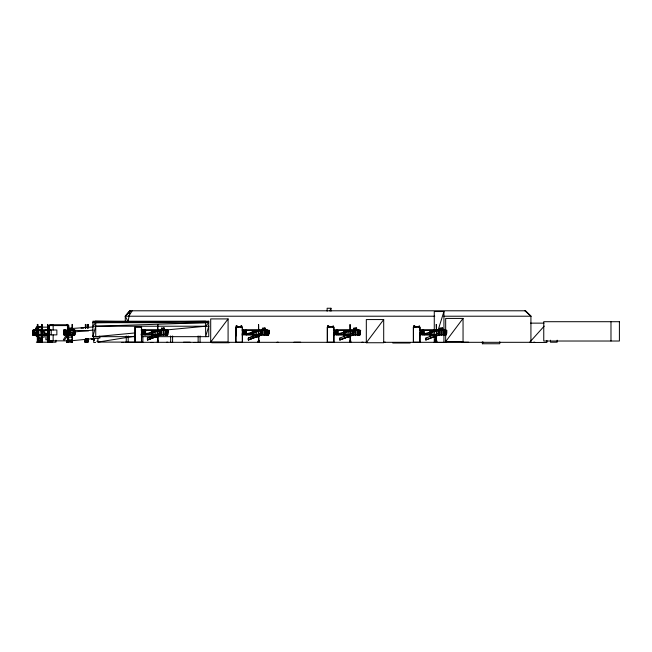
<?xml version="1.0" encoding="UTF-8"?>
<svg xmlns="http://www.w3.org/2000/svg" width="652" height="652" viewBox="0 0 652 652"><rect width="100%" height="100%" fill="white"/><g stroke="black" fill="none" stroke-linecap="round" stroke-linejoin="round"><path stroke-width="0.98" d="M436.498 341.436L436.506 324.443L436.115 341.436L436.115 335.796M47.71 342.21L47.71 341.053M48.574 341.827L52.429 341.827M51.581 342.21L51.573 341.053L52.437 341.053L48.566 341.436M52.429 341.436L52.437 342.21M69.894 332.227L69.911 330.523M157.711 330.099L157.727 329.325L158.11 330.099M258.559 330.099L258.567 329.325L258.95 330.099M350.034 330.099L350.042 329.325L350.426 330.099M87.05 340.67L87.034 341.436L87.327 341.053M45.95 334.778L45.852 339.798L47.229 339.798L47.335 334.778M39.968 341.444L39.984 340.67M64.083 334.769L64.295 329.798L64.157 334.769M64.687 334.875L64.817 329.798L64.605 334.875L64.295 329.961M70.082 341.436L70.098 340.67M73.407 334.81L69.846 334.965L69.984 330.336L69.422 330.14L69.846 334.965L74.719 334.778L74.858 330.336L74.295 330.14L69.984 330.336L69.536 333.889M69.846 334.965L69.984 330.523L74.858 330.336L74.719 334.965L74.108 334.582M72.478 334.655L70.033 334.778L70.171 330.523L69.609 330.336M74.108 333.734L74.108 330.336L74.532 334.778L74.67 330.523L74.108 330.336L70.171 330.523L69.723 333.767M47.27 334.778L47.523 329.806M49.039 334.875L49.022 342.218L47.783 342.218L48.109 329.806L48.37 334.875M47.506 329.904L47.865 334.875L48.044 329.806M48.623 329.806C47.914 345.152 48.615 319.529 48.884 334.778M74.646 333.033L74.784 330.14L69.299 330.14L69.536 334.965L69.536 330.14M73.986 330.523L69.862 334.778L70.171 330.523M74.532 334.778L74.858 330.523L69.674 330.523M64.287 329.798L64.336 334.875M64.556 329.798L64.328 334.769M74.157 333.074L74.409 330.523L74.409 334.778M143.53 334.769L142.951 329.798L142.405 334.769L142.943 329.961L143.538 334.769L144.035 329.798L144.581 334.875L145.127 329.798L145.665 334.769M243.245 334.769L243.84 329.904M243.832 329.904L244.337 334.875L244.883 329.798L245.38 334.769L245.967 329.798L246.505 334.769M334.72 334.769C335.69 319.724 335.389 345.006 336.408 329.904C337.165 345.112 337.117 319.627 337.989 334.769M420.793 334.769C421.714 319.627 421.526 345.152 422.431 329.798C423.319 345.144 423.156 319.627 424.061 334.769M446.661 330.336L444.338 334.582C448.706 337.63 445.992 323.066 446.074 334.965L444.338 334.778L446.661 330.336L444.338 330.14L444.338 334.965L445.308 330.14L444.338 330.14M74.409 333.889L74.858 330.336L69.674 330.336M128.028 321.583L125.282 316.212L130.09 310.792L125.282 316.212L125.282 321.583L128.028 321.583L130.123 310.792L525.602 310.792L530.924 316.212L530.924 342.316L384.061 342.316M167.686 334.778L168.265 330.336L165.958 330.14L165.95 334.965L166.912 330.14L165.95 330.14L168.273 330.523L165.95 334.582L167.694 334.965L165.958 334.778L168.265 330.336L167.686 334.965L165.95 334.778M269.105 330.523L266.79 334.582L268.534 334.965L269.105 330.336L268.534 334.965L266.798 334.778C269.83 323.457 271.085 337.687 265.829 334.778L265.829 330.336L269.105 330.523L266.79 330.14L266.79 334.965L267.752 330.14L266.79 330.14M64.589 334.769L64.613 330.246M64.678 334.769L64.564 329.904M38.281 330.336L32.771 330.531L33.04 334.778L37.14 334.778L37.629 332.112M359.236 330.14L358.274 334.965L358.274 330.14L359.244 330.14L359.236 334.965L352.569 334.965M168.265 330.523L165.95 330.336L164.98 334.778L166.912 334.778L165.95 330.523L166.912 330.523M265.829 334.778L266.79 330.336M358.266 334.778L360.597 330.523L358.266 330.336L357.304 334.778L360.01 334.965L360.597 330.336L358.266 330.14M443.376 334.778L444.338 330.336L446.669 330.523L443.376 330.336L443.376 334.778L445.316 334.778L444.338 330.523L445.316 330.523M67.58 341.053L72.258 341.053M67.767 341.827L67.767 341.436M72.258 342.21L67.58 342.21L67.906 341.835M135.42 336.668L92.861 336.668L95.738 326.228L205.624 322.683L208.754 321.216L208.754 336.668L155.771 336.668M142.446 330.042L141.076 334.875L142.454 334.875L142.446 330.042L141.076 330.042M242.194 333.905L243.286 330.042L241.925 330.042M334.769 330.042L333.4 334.875L334.778 334.875L334.769 330.042L333.4 330.042M420.833 330.042L419.472 334.875L420.85 334.875L420.833 330.042L419.472 330.042M443.93 334.476L443.93 342.447L434.273 342.447L436.384 335.69M438.193 329.896L443.93 311.542L434.273 311.542L434.273 330.482M329.822 310.906L330.971 308.249L327.133 308.249L327.133 311.2M37.506 341.061L37.327 341.444L42.046 341.444L41.858 341.061M41.858 342.218L42.046 341.835L37.327 341.835L37.506 342.218M33.464 333.042L34.507 333.042L33.464 334.778L33.464 330.531L33.961 333.93M128.737 316.212L132.201 310.792M67.955 334.778L64.744 339.798L63.358 339.798L66.569 334.778L74.719 334.778M144.581 334.72L144.035 329.961M210.702 342.088L228.086 318.909L210.702 318.909L210.702 342.088L228.086 342.088L228.086 318.909M366.318 342.74L383.702 319.562L366.318 319.562L366.318 342.74L383.702 342.74L383.702 319.562M463.05 318.429L463.05 341.607L445.666 341.607L463.05 318.429L445.666 318.429L445.666 330.515M499.758 341.738L499.758 343.751L482.374 343.751L483.572 342.153M85.453 341.053L85.119 341.436L85.868 341.053M34.091 334.778L37.213 331.24M125.282 316.212L130.107 310.792L125.282 316.212L434.762 316.212M544.224 326.106L529.514 342.455L546.898 342.455L546.898 340.417M35.852 334.778L37.563 333.042L35.852 333.042L35.852 334.778L42.103 339.806M66.537 341.444L66.92 341.061M67.254 342.218L67.694 341.835M67.906 342.218L66.488 342.218L66.488 341.061L68.599 341.053L68.599 342.21L67.482 342.21L67.857 341.835M151.305 333.938L155.942 331.077L155.942 333.938L151.305 333.938L151.305 331.077L155.942 331.077M252.153 333.938L256.782 331.077L256.782 333.938L252.153 333.938L252.153 331.077L256.782 331.077M343.628 333.938L348.266 331.077L348.266 333.938L343.628 333.938L343.628 331.077L348.266 331.077M429.701 333.938L434.338 331.077L434.338 333.938L429.701 333.938L429.701 331.077L434.338 331.077M136.439 321.762L95.738 321.216L92.861 322.683L208.754 322.683L205.624 326.228L163.285 330.254M160.71 333.033L147.401 338.062L147.401 339.994L160.71 334.965L160.767 330.01M160.881 333.033L147.572 338.062L147.572 339.994L160.881 334.965M160.881 334.778L147.572 339.798M261.721 333.033L248.412 338.062L248.412 339.994L261.721 334.965M261.55 334.778L248.412 339.798M261.721 334.778L248.241 339.994L248.241 338.062L261.55 333.033L261.55 334.965M353.205 333.033L339.716 338.062L339.716 339.994L353.034 334.965L353.091 330.01M353.205 334.778L339.896 339.798M353.205 334.965L339.896 339.994L339.896 338.062M439.277 333.033L425.789 338.062L425.789 339.994L439.277 334.965M439.277 334.778L425.96 339.798M161.427 330.246L144.1 330.246L144.1 334.72L161.427 330.246L161.427 333.824M262.267 330.246L244.94 330.246L244.94 334.72L262.267 330.246L262.267 333.824M353.743 330.246L336.424 330.246L336.424 334.72L353.743 330.246L353.743 333.824M439.815 330.246L422.496 330.246L422.496 334.72L439.815 330.246L439.815 333.824M159.577 330.352L142.25 330.352L142.25 334.574L159.577 330.352L159.577 333.734M260.417 330.352L243.098 330.352L243.098 334.574L260.417 330.352L260.417 333.734M351.901 330.352L334.574 330.352L334.574 334.574L351.901 330.352L351.901 333.734M437.965 330.352L420.646 330.352L420.646 334.574L437.965 330.352L437.965 333.734M38.126 334.778L37.034 330.336L32.6 330.336L32.869 334.973L38.126 334.778L38.126 330.148L32.6 330.531L32.869 334.973L40.155 334.973L40.155 330.018M36.862 330.531L37.14 334.778L37.955 334.59M41.5 329.333L37.686 330.108L37.686 324.452M41.5 334.843L37.686 335.609L41.687 335.609M67.865 330.099L72.062 329.325L67.775 329.325L71.973 330.099M67.865 335.609L72.062 334.835M49.642 329.79L47.914 330.099L47.914 324.443L47.49 324.443L47.49 329.945M97.906 338.502L97.906 342.088L134.891 336.196M74.181 331.95L93.212 330.091M135.062 332.936L95.738 336.668L95.738 321.216M68.264 328.771L70.269 328.624M72.266 328.478L93.309 326.929M32.869 334.973L37.303 334.778L37.034 330.336L37.303 334.973M443.849 316.212L530.924 316.212L525.17 310.792M208.754 321.216L92.861 321.216L92.861 336.668M530.475 323.139L543.996 323.139M67.523 324.737L50.147 324.737L50.147 325.584M49.291 325.103L53.154 325.103L53.154 330.01M36.903 326.75L40.766 326.75M136.089 326.75L140.571 326.75M236.929 326.75L241.419 326.75M328.404 326.75L332.895 326.75M414.476 326.75L418.967 326.75M36.357 327.141L49.454 327.141M48.598 328.111L48.713 329.562M81.019 328.111L83.758 328.111M37.686 329.333L41.687 329.333M49.642 329.325L47.914 329.325L49.642 329.635M45.591 329.977L51.231 329.977L51.231 334.875M34.344 330.018L56.863 329.993L56.863 334.875L45.591 334.875M63.709 330.042L74.018 330.01M165.942 330.01L145.657 330.099L145.657 334.843M266.782 330.01L246.497 330.099L246.497 334.843M358.266 330.01L337.972 330.099L337.972 334.843M444.33 330.01L424.044 330.099L424.044 334.843M49.633 330.14L39.821 330.246L42.266 331.591M38.012 330.531L32.6 330.531L37.197 330.336M47.042 330.36L48.696 330.36L48.696 334.582L47.042 334.582M164.98 330.336L165.95 330.336M357.304 330.336L358.274 330.336M68.321 330.523L68.925 330.523M160.767 330.523L163.44 330.523M261.607 330.523L264.28 330.523M266.79 330.523L267.76 330.523M353.091 330.523L355.764 330.523M358.274 330.523L359.236 330.523M439.155 330.523L441.836 330.523M66.145 333.938L66.145 331.077L67.262 331.077L67.262 333.938M42.592 331.077L44.768 331.077L44.768 333.946L42.592 333.946L42.592 331.077L44.768 333.946M166.146 333.033L166.912 333.033M444.534 333.033L445.308 333.033M33.855 334.59L36.316 334.59M70.506 334.582L72.307 334.582M142.25 334.574L157.654 334.574M243.098 334.574L259.455 334.574M334.574 334.574L349.977 334.574M420.646 334.574L436.041 334.574M39.821 334.729L47.963 334.729L47.963 330.246M144.1 334.72L158.534 334.72M244.94 334.72L259.382 334.72M336.424 334.72L350.857 334.72M422.496 334.72L436.93 334.72M49.544 330.051L49.544 334.875L32.869 334.778L32.771 330.531L33.643 333.775M63.709 334.875L65.754 334.875M156.627 334.843L145.624 334.769L145.127 329.961M159.618 334.843L163.554 334.778M241.925 334.875L243.294 334.875L243.286 330.042M246.464 334.769L257.467 334.843M259.463 334.843L264.394 334.778M337.948 334.769L348.95 334.843M351.941 334.843L355.878 334.778M424.012 334.769L435.014 334.843M438.014 334.843L441.95 334.778M68.321 334.965L74.784 334.965L74.784 330.14M160.245 334.965L166.92 334.965L166.912 330.14M261.093 334.965L267.76 334.965L267.752 330.14M438.641 334.965L445.316 334.965L445.308 330.14M41.834 335.185L44.206 335.185L44.206 337.157L38.598 337.157L38.598 335.185M257.63 335.185L252.585 335.185L252.585 337.149M67.775 335.609L72.062 335.609M141.525 336.668L152.715 336.668M66.651 337.149L71.427 337.149L71.427 335.185M153.758 337.149L156.798 337.149M254.606 337.149L257.638 337.149M346.082 337.149L349.113 337.149M432.154 337.149L435.186 337.149M37.686 339.904L41.679 339.904M67.775 339.896L72.062 339.896M85.551 339.896L87.979 339.896M93.953 339.798L94.475 339.798L91.785 338.641M66.863 340.67L72.478 340.67L72.38 334.818M158.11 340.67L157.719 341.436L157.727 324.443L158.102 341.436M258.95 340.67L258.567 341.436L258.567 324.443L258.95 341.436M350.434 340.67L350.042 341.436L350.051 324.443L350.426 341.436M68.721 340.849L48.949 340.849L48.949 325.584L68.721 325.584L68.721 329.659M85.119 341.053L86.545 341.053M258.168 341.053L259.341 341.053L259.341 342.21L258.168 342.21L258.168 341.053L258.184 342.21M96.798 341.224L97.987 341.224M66.488 341.835L66.92 342.218M66.7 341.835L67.132 342.218M36.357 342.21L55.95 342.21L55.95 340.197M85.037 339.464L85.037 342.218L86.545 342.21L86.496 340.67M97.906 342.088L142.886 342.088L142.886 335.813M166.602 342.21L167.776 342.21M183.489 342.21L190.172 342.21M277.067 342.21L278.233 342.21M293.946 342.21L300.637 342.21M361.917 342.21L363.082 342.21M383.629 342.21L385.487 342.21M445.088 342.21L446.261 342.21M461.975 342.21L468.658 342.21M533.638 342.21L534.811 342.21M85.037 342.218L86.431 342.218M125.282 342.316L366.791 342.316M95.64 342.463L93.709 342.463L93.709 335.951M121.916 342.463L123.847 342.463M150.897 342.463L152.829 342.463M193.897 342.463L195.828 342.463M211.729 342.74L229.113 342.74M392.765 343.009L410.149 343.009M74.426 330.344L88.566 330.874M444.338 334.582L446.09 334.778M67.775 334.835L71.973 335.609M420.654 330.352L422.577 330.825M334.582 330.352L336.513 330.825M243.106 330.352L245.03 330.825M142.266 330.352L144.19 330.825M336.432 330.246L338.355 330.743M244.956 330.246L246.88 330.743M91.264 338.641L94.475 339.994M91.264 338.828L93.953 339.994M69.609 334.582L70.033 334.778M47.066 333.742L48.696 334.582M44.711 332.936L47.963 334.729M34.711 334.778L40.962 339.806M525.007 310.792L530.924 316.212M70.049 330.833L73.048 333.588M415.829 326.97L414.427 325.65L414.427 327.63M329.757 326.97L328.355 325.65L328.355 327.63M238.273 326.97L236.872 325.65L236.872 327.63M33.578 330.148L38.354 334.973L38.354 330.148L33.122 330.148L33.122 334.973M85.868 342.21L85.119 341.827L85.453 342.21M66.145 331.077L66.985 333.221M32.6 330.336L33.472 333.889M358.853 333.074L359.236 334.778M414.118 327.606L413.816 325.609L413.816 327.63M328.046 327.606L327.744 325.609L327.817 327.63M241.387 327.654L241.077 325.65L241.077 327.63M236.57 327.606L236.26 325.609L236.26 335.796M48.908 330.051L49.544 334.875M99.756 336.082L99.943 337.964L68.036 341.094L67.572 336.391M38.354 334.973L37.898 330.148L37.873 340.67M64.817 329.798L64.866 331.884M64.735 329.798L64.866 334.769M63.839 331.974L64.035 334.875L64.035 330.042M37.669 332.235L37.563 330.531L37.563 334.778M38.281 334.778L38.012 330.336L38.012 334.778M48.566 329.904L48.802 334.778M37.034 330.531L37.14 334.778M436.498 330.099L436.123 324.443M610.981 321.705L610.981 341.02M557.158 340.197L557.158 342.21L550.475 342.21L550.475 340.197M482.374 341.738L482.374 343.751M445.666 332.536L445.666 341.607M443.93 311.542L443.93 330.482M443.295 330.01L443.295 334.965M442.406 328.111L442.406 329.562M442.089 328.111L442.089 329.562M441.836 329.537L441.836 334.965M441.746 329.537L441.746 330.002M441.665 328.111L441.665 329.562M441.657 330.523L441.632 334.965M441.054 329.537L441.086 330.002M440.084 328.111L440.084 329.562M440.002 330.099L440.002 333.897M439.358 330.523L439.358 333.188M439.155 330.01L439.098 334.965M434.476 334.81L430.133 335.185L430.133 337.149M434.273 336.465L434.273 342.447M425.96 338.062L425.96 339.994M420.01 330.156L420.01 327.141L413.319 327.141L413.319 342.21L420.01 342.21L420.01 335.177M419.855 327.141L419.855 342.21M419.44 327.141L419.44 327.63M419.244 325.609L419.244 327.63M413.881 327.141L413.881 327.63M413.507 327.141L413.507 342.21M357.231 330.01L357.231 334.965M356.334 328.111L356.334 329.562M356.016 328.111L356.016 329.562M355.764 329.537L355.764 334.965M355.593 328.111L355.674 330.002M355.593 330.523L355.593 333.188M355.56 333.033L355.56 334.965M354.99 329.537L355.022 330.002M354.012 328.111L354.012 329.562M353.938 330.099L353.938 333.897M353.808 330.523L353.808 333.188M353.286 330.523L353.286 333.188M348.404 334.81L344.069 335.185L344.069 337.149M333.938 330.156L333.938 327.141L327.247 327.141L327.247 342.21L333.938 342.21L333.938 335.177M333.783 327.141L333.783 342.21M333.368 327.141L333.368 327.63M333.172 325.609L333.172 327.63M330.971 308.249L330.971 311.2M327.443 327.141L327.443 342.21M265.747 330.01L265.747 334.965M264.541 328.111L264.541 329.562M264.28 329.537L264.28 330.002M264.199 329.537L264.28 334.965M264.117 328.111L264.109 330.002M264.109 330.523L264.076 334.965M263.987 329.537L263.987 330.002M263.506 329.537L263.538 330.002M262.454 330.099L262.454 333.897M261.811 330.523L261.811 333.188M261.607 330.01L261.607 333.979M242.454 330.156L242.454 327.141L235.771 327.141L235.771 342.21L242.454 342.21L242.454 335.177M242.308 327.141L242.308 342.21M241.892 327.141L241.892 327.63M241.688 325.609L241.688 327.63M236.334 327.141L236.334 327.63M235.959 327.141L235.959 342.21M200.066 335.951L200.066 342.463L198.135 342.463L198.135 335.951M172.593 335.951L172.593 342.463L170.661 342.463L170.661 335.951M164.907 330.01L164.907 334.965M164.011 328.111L164.011 329.562M163.693 328.111L163.693 329.562M163.44 329.537L163.44 334.965M163.269 328.111L163.35 330.002M163.269 330.523L163.236 334.965M161.688 328.111L161.688 329.562M161.614 330.099L161.614 333.897M161.484 330.523L161.484 333.188M160.971 330.523L160.971 333.188M156.081 334.81L151.745 335.185L151.745 337.149M141.614 330.156L141.614 327.141L134.923 327.141L134.923 342.21M141.614 335.177L141.614 342.21M141.46 327.141L141.46 342.21M141.052 327.141L141.052 327.63M135.494 327.141L135.494 327.63M135.119 327.141L135.119 342.21M128.191 335.951L128.191 342.463L126.26 342.463L126.26 335.951M88.183 327.997L88.183 324.443L87.645 324.443L87.645 328.037M88.183 338.714L88.183 340.67L85.347 340.67L85.347 338.714M87.979 324.443L87.979 328.037M87.979 338.714L87.979 340.67M87.849 324.443L87.849 327.997M87.849 338.714L87.849 340.67M87.645 338.714L87.645 340.67M87.401 341.053L87.401 342.21M86.83 340.67L86.83 341.436M86.7 340.67L86.7 341.436M86.431 338.551L86.431 341.298M86.17 338.551L86.17 341.298M85.885 328.037L85.885 324.443L85.347 324.443L85.347 327.997M85.885 338.714L85.885 340.67M85.681 324.443L85.681 327.997M85.697 339.464L85.697 342.218M85.551 324.443L85.551 328.037M85.551 338.714L85.551 340.67M85.534 341.053L85.534 342.21M85.241 339.464L85.241 342.218M72.38 329.945L72.478 324.443L71.964 324.443L72.062 330.099M71.964 334.818L72.062 340.67M72.07 341.053L72.07 342.21M71.598 329.537L71.598 330.002M71.516 341.053L71.516 342.21M71.019 329.537L71.003 330.002M70.905 329.537L70.897 330.002M70.171 340.67L70.171 341.436M69.951 328.111L69.951 329.562M69.984 330.336L69.911 334.778M69.756 340.67L69.666 341.436M69.348 330.01L69.299 334.965M68.647 325.584L68.647 329.659M68.664 330.099L68.664 333.897M68.647 336.774L68.647 340.849M68.493 330.01L68.493 334.965M68.321 341.053L68.321 342.21M67.873 340.67L67.873 324.443L66.863 324.452L66.887 325.079M67.775 324.443L67.775 340.67M67.767 341.053L67.767 342.21M67.506 324.452L67.523 325.584M67.482 341.053L67.482 342.21M67.458 324.443L67.458 333.848M67.36 335.796L67.458 340.67M67.27 324.452L67.246 325.079M67.123 324.452L67.148 325.079M66.879 333.033L66.879 334.965M66.749 341.061L66.7 342.218M66.569 333.033L66.569 334.965M66.537 341.061L66.537 342.218M64.809 330.099L64.809 334.843M64.32 332.039L64.32 334.574M53.154 334.916L53.154 340.809M52.665 325.071L52.233 324.443L52.233 325.071M50.22 324.737L50.22 325.584M49.862 340.67L49.862 341.436M49.275 329.977L49.275 334.875M49.022 325.584L49.022 330.67M48.737 334.875L48.737 342.218M48.598 334.875L48.598 342.218L48.574 341.053M48.085 334.875L48.085 342.218M47.914 335.796L47.914 340.67L47.49 340.67L47.49 335.796M47.4 330.108L47.4 334.851M41.875 324.452L41.875 340.67M41.679 324.452L41.679 340.67M41.5 340.67L41.5 324.452L42.054 324.452L42.054 340.67L37.311 340.67L37.303 334.778M41.5 341.061L41.5 342.218M41.28 341.061L41.28 342.218M39.78 340.67L39.78 341.444M39.503 327.141L39.503 327.63M39.585 340.67L39.585 341.444M39.405 340.67L39.405 341.444M38.085 341.061L38.085 342.218M37.898 329.562L37.873 324.452L37.311 324.452L37.311 328.005M37.686 334.826L37.686 340.67M37.49 324.452L37.523 330.01M37.49 335.796L37.49 339.7M36.854 329.545L36.822 330.01M35.819 328.119L35.819 329.562M34.507 333.042L34.507 334.778M34.091 330.531L34.091 333.082M33.92 330.336L33.92 333.889M33.855 330.336L33.855 333.734M33.692 330.148L33.692 333.857M50.31 340.67L50.285 341.436L50.285 340.67M360.597 330.523L360.018 334.965L358.266 334.582L360.589 330.523M208.754 326.228L205.624 336.668L205.624 321.216L95.738 322.683L92.861 326.228L208.754 326.228M74.409 333.033L72.535 334.778L72.535 333.033L74.409 333.033M619.4 321.705L543.76 321.705L543.76 341.02L619.4 341.02L619.4 321.705M38.444 328.119L35.721 328.119L35.721 329.562L38.444 329.562L38.444 328.119M72.584 328.111L69.74 328.111L69.74 329.562L72.584 329.562L72.584 328.111M164.32 328.111L161.574 328.111L161.574 329.562L164.32 329.562L164.32 328.111M265.168 328.111L262.414 328.111L262.414 329.562L265.168 329.562L265.168 328.111M356.644 328.111L353.897 328.111L353.897 329.562L356.644 329.562L356.644 328.111M442.716 328.111L439.97 328.111L439.97 329.562L442.716 329.562L442.716 328.111M70.473 333.033L69.911 333.033L70.473 334.778L70.473 333.033M38.631 341.061L37.327 341.061L37.327 342.218L38.631 342.218L38.631 341.061M42.046 341.061L40.742 341.061L40.742 342.218L42.046 342.218L42.046 341.061M72.348 341.053L71.239 341.053L71.239 342.21L72.348 342.21L72.348 341.053M88.419 341.053L86.985 341.053L86.985 342.21L88.419 342.21L88.419 341.053M158.501 341.053L157.328 341.053L157.328 342.21L158.501 342.21L158.493 341.053M350.817 341.053L349.651 341.053L349.659 342.21L350.817 342.21L350.809 341.053M436.889 341.053L435.723 341.053L435.732 342.21L436.889 342.21L436.889 341.053M87.661 341.436L85.868 341.827L87.661 341.436M162.698 330.002L162.698 329.537L162.666 330.002"/></g></svg>
